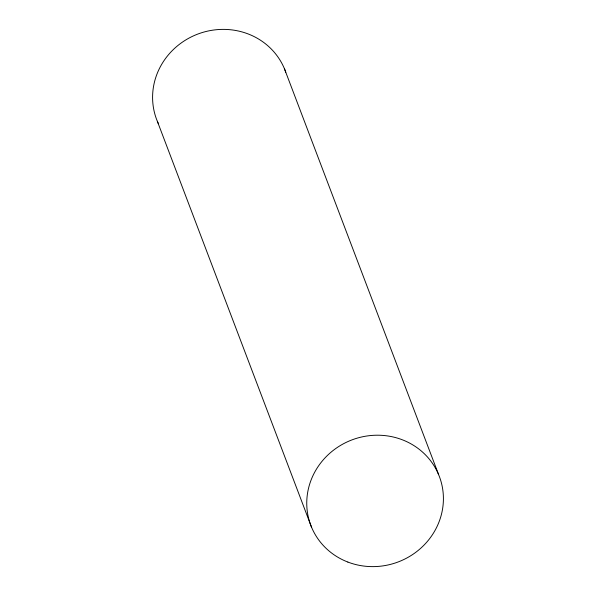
<?xml version="1.0" encoding="UTF-8"?>
<svg xmlns="http://www.w3.org/2000/svg" width="596" height="596" viewBox="0 0 596 596"><rect width="100%" height="100%" fill="white"/><g stroke="black" fill="none" stroke-linecap="round" stroke-linejoin="round"><path stroke-width="0.89" d="M284.486 68.868L438.649 474.699M157.351 121.301L311.514 527.132M158.432 123.752A68.763 65.255 -20.8 0 1 196.293 34.657A68.763 65.255 -20.8 0 1 285.767 72.205M347.855 562.058A68.763 65.255 -20.8 0 0 442.97 491.186A68.763 65.255 -20.8 0 0 334.416 449.503A68.763 65.255 -20.8 0 0 347.855 562.058"/></g></svg>
